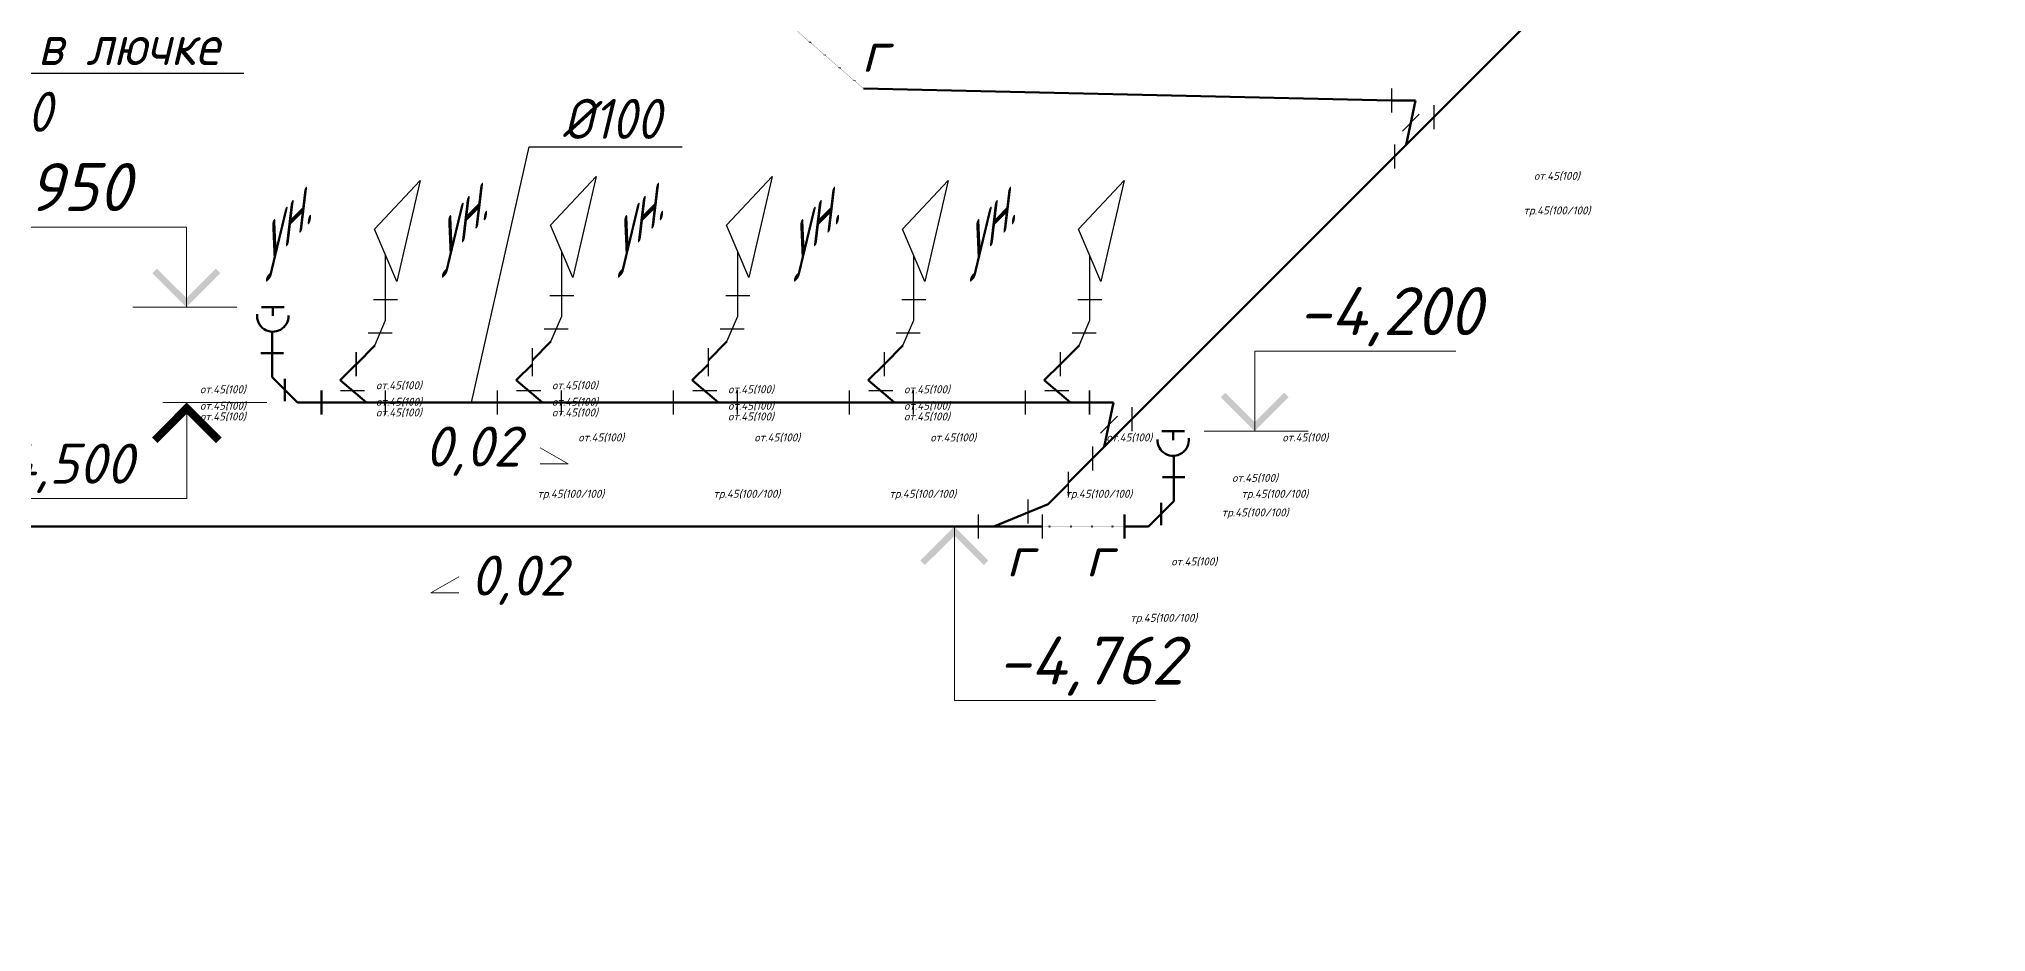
# Model space of a CAD drawing. Header units: millimetres. Extents: x -473555 to 885127, y 4787 to 453528.
# Drawn here: x 212226 to 224394, y 21600 to 27179 of the extents above; entities that cross this region are included whole.
import ezdxf
from ezdxf import colors
from ezdxf.entities.mleader import LeaderData, LeaderLine
from ezdxf.enums import TextEntityAlignment as Align
from ezdxf.math import Vec2, Vec3

# ---------------------------------------------------------------- set-up
doc = ezdxf.new("R2010")
doc.units = ezdxf.units.MM
doc.linetypes.add('ACAD_ISO07W100', pattern=[3, 0, -3])
doc.layers.add('_ВК-Спецификация', color=3, linetype='Continuous', lineweight=15, plot=False, transparency=0.5)
doc.layers.add('ВК_K1', color=34, linetype='Continuous', lineweight=50)
doc.layers.add('ВК_К1_текст', color=34, linetype='Continuous', lineweight=9)
doc.styles.add('ISOPEUR', font='isocpeui.ttf', dxfattribs={"width": 0.9})

# ---------------------------------------------------------------- blocks, each defined once
blk = doc.blocks.new('_None')
blk = doc.blocks.new('*U150')
at = {"lineweight": 30}
for p, q in [((-182, 165), (-182, 315)), ((-400, -75), (-400, 75)), ((-130, 73), (-280, 73)), ((0, -75), (0, 75))]:
    blk.add_line(p, q, dxfattribs=at)
at = {"lineweight": -2}
for p, q in [((-283, 140), (-182, 240)), ((-283, 140), (-119, 0)), ((0, 0), (-400, 0))]:
    blk.add_line(p, q, dxfattribs=at)
at = {"layer": '_ВК-Спецификация', "linetype": 'ByBlock', "style": 'ISOPEUR'}
for s, p in [('от.45(100)', (1349, -218)), ('тр.45(100/100)', (1158, -570))]:
    blk.add_text(s, height=50, dxfattribs=at).set_placement(p, align=Align.MIDDLE_CENTER)
blk = doc.blocks.new('*U177')
at = {"lineweight": 30}
for p, q in [((183, 274), (183, 679)), ((108, 403), (258, 403)), ((116, 116), (183, 274)), ((74, 195), (224, 195)), ((0, -75), (0, 75))]:
    blk.add_line(p, q, dxfattribs=at)
at = {"lineweight": -2, "ltscale": 100}
blk.add_line((0, 0), (116, 116), dxfattribs=at)
at = {"lineweight": 30}
blk.add_lwpolyline([(398, 1146), (253, 515), (113, 843)], close=True, dxfattribs=at)
at = {"lineweight": -2, "style": 'ISOPEUR', "oblique": 45}
blk.add_text('ун.', height=250, rotation=45, dxfattribs=at).set_placement((-504, 844), align=Align.MIDDLE_CENTER)
at = {"layer": '_ВК-Спецификация', "style": 'ISOPEUR'}
for p in [(-977, -97), (-977, -221), (-977, -352)]:
    blk.add_attdef('ФАСОННЫЕ_ЧАСТИ', p, '', height=50, dxfattribs=at)
blk = doc.blocks.new('*U146')
at = {"linetype": 'ByBlock', "lineweight": -2}
h = blk.add_hatch(color=256, dxfattribs=at)
h.paths.add_polyline_path([(-527, 212), (-499, 240), (-315, 57), (-315, 0)])
h.paths.add_polyline_path([(-131, 240), (-103, 212), (-315, 0), (-315, 57)])
for p, q in [((-315, 500), (-1572, 500)), ((-315, 0), (-315, 500)), ((-649, 0), (0, 0))]:
    blk.add_line(p, q, dxfattribs=at)
at = {"linetype": 'ByBlock', "style": 'ISOPEUR'}
blk.add_attdef('ОТМЕТКА', (-1565, 600), '', height=300, dxfattribs=at)
blk = doc.blocks.new('*U153')
at = {"lineweight": 30}
for p, q in [((-18, 426), (-18, 276)), ((50, 160), (156, 266)), ((246, 321), (246, 171)), ((0, 75), (0, -75))]:
    blk.add_line(p, q, dxfattribs=at)
for p, q in [((-18, 351), (132, 351)), ((0, 0), (246, 246)), ((132, 351), (73, 73))]:
    blk.add_line(p, q)
at = {"layer": '_ВК-Спецификация', "linetype": 'ByBlock', "style": 'ISOPEUR'}
for s, p in [('от.45(100)', (1016, -120)), ('тр.45(100/100)', (1016, -336))]:
    blk.add_text(s, height=50, dxfattribs=at).set_placement(p, align=Align.MIDDLE_CENTER)
blk = doc.blocks.new('*U155')
at = {"lineweight": 15}
blk.add_lwpolyline([(-1.75, 1), (0, 0), (-1.75, 0)], dxfattribs=at)
at = {"lineweight": 15, "style": 'ISOPEUR'}
blk.add_attdef('УКЛОН', text='', height=2.5, dxfattribs=at).set_placement((-5.98, 1.08), align=Align.MIDDLE_CENTER)
blk = doc.blocks.new('*U136')
for p, q in [((563, 268), (435, 140)), ((97, 0), (435, 140)), ((0, 0), (400, 0))]:
    blk.add_line(p, q)
at = {"lineweight": 30}
for p, q in [((563, 193), (563, 343)), ((311, 20), (311, 170)), ((0, -75), (0, 75)), ((400, -75), (400, 75))]:
    blk.add_line(p, q, dxfattribs=at)
at = {"layer": '_ВК-Спецификация', "linetype": 'ByBlock', "style": 'ISOPEUR'}
for s, p in [('от.45(100)', (1349, -218)), ('тр.45(100/100)', (1158, -570))]:
    blk.add_text(s, height=50, dxfattribs=at).set_placement(p, align=Align.MIDDLE_CENTER)
blk = doc.blocks.new('*U158')
at = {"lineweight": 15}
blk.add_lwpolyline([(1.75, 1), (0, 0), (1.75, 0)], dxfattribs=at)
at = {"lineweight": 15, "style": 'ISOPEUR'}
blk.add_attdef('УКЛОН', text='', height=2.5, dxfattribs=at).set_placement((5.48, 1.08), align=Align.MIDDLE_CENTER)
blk = doc.blocks.new('*U157')
at = {"linetype": 'ByBlock', "lineweight": -2}
h = blk.add_hatch(color=256, dxfattribs=at)
h.paths.add_polyline_path([(527, 212), (499, 240), (315, 57), (315, 0)])
h.paths.add_polyline_path([(131, 240), (103, 212), (315, 0), (315, 57)])
for p, q in [((315, 0), (315, 500)), ((315, 500), (1572, 500)), ((649, 0), (0, 0))]:
    blk.add_line(p, q, dxfattribs=at)
at = {"linetype": 'ByBlock', "style": 'ISOPEUR'}
blk.add_attdef('ОТМЕТКА', (521, 600), '', height=300, dxfattribs=at)
blk = doc.blocks.new('*U181')
at = {"linetype": 'ByBlock', "lineweight": -2}
h = blk.add_hatch(color=256, dxfattribs=at)
h.paths.add_polyline_path([(696, -212), (668, -240), (484, -57), (484, 0)])
h.paths.add_polyline_path([(300, -240), (272, -212), (484, 0), (484, -57)])
for p, q in [((818, 0), (0, 0)), ((484, 0), (484, -1087)), ((484, -1087), (1741, -1087))]:
    blk.add_line(p, q, dxfattribs=at)
at = {"linetype": 'ByBlock', "style": 'ISOPEUR'}
blk.add_attdef('ОТМЕТКА', (690, -987), '', height=300, dxfattribs=at)

msp = doc.modelspace()

# ---------------------------------------------------------------- linework, layer by layer
at = {"layer": 'ВК_K1'}
for p, q in [((221884.4, 27632.1), (219056, 24803.6)), ((220678, 26794.9), (217378, 26869.9)), ((213616.3, 25504.1), (213758.2, 25504.1)), ((213687.2, 25448.8), (213687.2, 25504.1)), ((213683.4, 25216.8), (213683.4, 25350.5)), ((213613.4, 25216.8), (213753.4, 25216.8)), ((213683.4, 25066), (213683.4, 25216.8)), ((213841.2, 24908.2), (213683.4, 25066)), ((213762.3, 24917.1), (213762.3, 25057.1)), ((213991.4, 24833.2), (213991.4, 24983.2)), ((213991.4, 24908.2), (213841.2, 24908.2)), ((214391.4, 24908.2), (215091.4, 24908.2)), ((215491.4, 24908.2), (216191.4, 24908.2)), ((216591.4, 24908.2), (217291.4, 24908.2)), ((217691.4, 24908.2), (218391.4, 24908.2)), ((219384.6, 24729.1), (219242.7, 24729.1)), ((219313.7, 24673.8), (219313.7, 24729.1)), ((218809.8, 24557.5), (218660.4, 24408.1)), ((219317.5, 24441.8), (219317.5, 24575.5)), ((219387.5, 24441.8), (219247.5, 24441.8)), ((219317.5, 24291.1), (219317.5, 24441.8)), ((219159.7, 24133.2), (219317.5, 24291.1)), ((219238.6, 24142.1), (219238.6, 24282.1)), ((208085.5, 24133.2), (218097.1, 24133.2)), ((219009.4, 24058.2), (219009.4, 24208.2)), ((219009.4, 24133.2), (219159.7, 24133.2))]:
    msp.add_line(p, q, dxfattribs=at)
for centre, start, end in [((213687.2, 25448.8), 173.30505, 2.20347), ((219313.7, 24673.8), 177.79653, 6.69495)]:
    msp.add_arc(centre, 98.3, start, end, dxfattribs=at)
at = {"layer": 'ВК_К1_текст', "linetype": 'ACAD_ISO07W100', "lineweight": 90}
msp.add_line((217378, 26869.9), (214123.6, 29688.7), dxfattribs=at)
at = {"layer": 'ВК_К1_текст', "linetype": 'Continuous'}
for p, q in [((213650.1, 24908.2), (213000.1, 24908.2)), ((213150.1, 24908.2), (213150.1, 24308.2)), ((213150.1, 24308.2), (211772.6, 24308.2))]:
    msp.add_line(p, q, dxfattribs=at)
at = {"layer": 'ВК_К1_текст', "linetype": 'ACAD_ISO07W100', "lineweight": 100}
msp.add_line((219009.4, 24133.2), (218496.7, 24133.2), dxfattribs=at)
msp.add_line((219009.4, 24133.2), (218496.7, 24133.2), dxfattribs=at)
at = {"layer": 'ВК_К1_текст', "linetype": 'Continuous'}
msp.add_lwpolyline([(213350.1, 24672.9, 50, 50, 0), (213150.1, 24872.9, 50, 50, 0), (212950.1, 24672.9, 50, 50, 0)], format="xyseb", dxfattribs=at)

# ---------------------------------------------------------------- block references
at = {"layer": 'ВК_K1'}
for name, p in [('*U153', (220696.4, 26444.1)), ('*U150', (214391.4, 24908.2)), ('*U150', (215491.4, 24908.2)), ('*U150', (216591.4, 24908.2)), ('*U150', (217691.4, 24908.2)), ('*U150', (218791.4, 24908.2)), ('*U153', (218809.8, 24557.5)), ('*U136', (218097.1, 24133.2))]:
    msp.add_blockref(name, p, dxfattribs=at)
ref = msp.add_blockref('*U177', (214209.7, 25148.6), dxfattribs=at)
ref.add_attrib('ФАСОННЫЕ_ЧАСТИ', 'от.45(100)', (213232.8, 24796.1), dxfattribs={"layer": '_ВК-Спецификация', "height": 50, "style": 'ISOPEUR'})
ref.add_attrib('ФАСОННЫЕ_ЧАСТИ', 'от.45(100)', (213232.8, 24965.8), dxfattribs={"layer": '_ВК-Спецификация', "height": 50, "style": 'ISOPEUR'})
ref.add_attrib('ФАСОННЫЕ_ЧАСТИ', 'от.45(100)', (213232.8, 24862.9), dxfattribs={"layer": '_ВК-Спецификация', "height": 50, "style": 'ISOPEUR'})
ref = msp.add_blockref('*U177', (215309.7, 25173.6), dxfattribs=at)
ref.add_attrib('ФАСОННЫЕ_ЧАСТИ', 'от.45(100)', (214332.8, 24821.1), dxfattribs={"layer": '_ВК-Спецификация', "height": 50, "style": 'ISOPEUR'})
ref.add_attrib('ФАСОННЫЕ_ЧАСТИ', 'от.45(100)', (214332.8, 24990.8), dxfattribs={"layer": '_ВК-Спецификация', "height": 50, "style": 'ISOPEUR'})
ref.add_attrib('ФАСОННЫЕ_ЧАСТИ', 'от.45(100)', (214332.8, 24887.9), dxfattribs={"layer": '_ВК-Спецификация', "height": 50, "style": 'ISOPEUR'})
ref = msp.add_blockref('*U177', (216409.7, 25173.6), dxfattribs=at)
ref.add_attrib('ФАСОННЫЕ_ЧАСТИ', 'от.45(100)', (215432.8, 24821.1), dxfattribs={"layer": '_ВК-Спецификация', "height": 50, "style": 'ISOPEUR'})
ref.add_attrib('ФАСОННЫЕ_ЧАСТИ', 'от.45(100)', (215432.8, 24990.8), dxfattribs={"layer": '_ВК-Спецификация', "height": 50, "style": 'ISOPEUR'})
ref.add_attrib('ФАСОННЫЕ_ЧАСТИ', 'от.45(100)', (215432.8, 24887.9), dxfattribs={"layer": '_ВК-Спецификация', "height": 50, "style": 'ISOPEUR'})
ref = msp.add_blockref('*U177', (217509.7, 25148.6), dxfattribs=at)
ref.add_attrib('ФАСОННЫЕ_ЧАСТИ', 'от.45(100)', (216532.8, 24796.1), dxfattribs={"layer": '_ВК-Спецификация', "height": 50, "style": 'ISOPEUR'})
ref.add_attrib('ФАСОННЫЕ_ЧАСТИ', 'от.45(100)', (216532.8, 24965.8), dxfattribs={"layer": '_ВК-Спецификация', "height": 50, "style": 'ISOPEUR'})
ref.add_attrib('ФАСОННЫЕ_ЧАСТИ', 'от.45(100)', (216532.8, 24862.9), dxfattribs={"layer": '_ВК-Спецификация', "height": 50, "style": 'ISOPEUR'})
ref = msp.add_blockref('*U177', (218609.7, 25148.6), dxfattribs=at)
ref.add_attrib('ФАСОННЫЕ_ЧАСТИ', 'от.45(100)', (217632.8, 24796.1), dxfattribs={"layer": '_ВК-Спецификация', "height": 50, "style": 'ISOPEUR'})
ref.add_attrib('ФАСОННЫЕ_ЧАСТИ', 'от.45(100)', (217632.8, 24965.8), dxfattribs={"layer": '_ВК-Спецификация', "height": 50, "style": 'ISOPEUR'})
ref.add_attrib('ФАСОННЫЕ_ЧАСТИ', 'от.45(100)', (217632.8, 24862.9), dxfattribs={"layer": '_ВК-Спецификация', "height": 50, "style": 'ISOPEUR'})
at = {"layer": 'ВК_К1_текст'}
ref = msp.add_blockref('*U146', (213462.3, 25504.1), dxfattribs=at)
ref.add_attrib('ОТМЕТКА', '-3,950', (211637.6, 26104.1), dxfattribs={"layer": '0', "linetype": 'ByBlock', "height": 300, "style": 'ISOPEUR'})
ref = msp.add_blockref('*U157', (219508.8, 24729.1), dxfattribs=at)
ref.add_attrib('ОТМЕТКА', '-4,200', (220092.4, 25329.1), dxfattribs={"layer": '0', "linetype": 'ByBlock', "height": 300, "style": 'ISOPEUR'})
at = {"layer": 'ВК_К1_текст', "xscale": 100, "yscale": 100, "zscale": 100}
for name, p in [('*U155', (215533.6, 24525.4)), ('*U158', (214674.2, 23719.4))]:
    msp.add_blockref(name, p, dxfattribs=at).add_auto_attribs({'УКЛОН': '0,02'})
at = {"layer": 'ВК_К1_текст'}
ref = msp.add_blockref('*U181', (217462.9, 24133.2), dxfattribs=at)
ref.add_attrib('ОТМЕТКА', '-4,762', (218215.1, 23146.3), dxfattribs={"layer": '0', "linetype": 'ByBlock', "height": 300, "style": 'ISOPEUR'})

# ---------------------------------------------------------------- texts
at = {"layer": 'ВК_К1_текст', "linetype": 'Continuous', "style": 'ISOPEUR'}
for s, p in [('г', (217367.6, 26973.9)), ('-4,500', (211847.1, 24401.4)), ('г', (218272, 23821.9)), ('г', (218767.9, 23821.9))]:
    msp.add_text(s, height=250, dxfattribs=at).set_placement(p)

# ---------------------------------------------------------------- leaders
at = {"layer": 'ВК_К1_текст', "linetype": 'Continuous'}
ml = msp.add_multileader_mtext('Standard', dxfattribs=at)
ml.set_content('Прочистка в лючке\\P%%C160', color=256, style='ISOPEUR')
ml.set_leader_properties()
ml.set_arrow_properties(name='NONE')
ml.build(insert=Vec2(0, 0))
ml.multileader.update_dxf_attribs({"text_left_attachment_type": 6, "text_right_attachment_type": 6, "dogleg_length": 0.1, "arrow_head_size": 250, "scale": 100})
ctx = ml.context
ctx.base_point, ctx.scale, ctx.char_height, ctx.arrow_head_size, ctx.landing_gap_size, ctx.plane_origin = Vec3(210390.2, 26966.1), 100, 250, 250, 200, Vec3(224838.6, 21483)
ctx.left_attachment, ctx.right_attachment, ctx.text_align_type = 6, 6, 1
notes = []
notes.append((ctx, [(0, (1, 1, 0), (210380.2, 26966.1), (1, 0), 10, [(0, [(208035.3, 24877)], 0, [])])]))
ctx.mtext.insert, ctx.mtext.alignment, ctx.mtext.flow_direction = Vec3(211994.9, 27266.1), 2, 5
ml = msp.add_multileader_mtext('Standard', dxfattribs=at)
ml.set_content('q=4,7л/с\\Pv=0,73м/с\\Ph/d=0,4', color=256, style='ISOPEUR')
ml.set_leader_properties()
ml.set_arrow_properties(name='NONE')
ml.build(insert=Vec2(0, 0))
ml.multileader.update_dxf_attribs({"text_left_attachment_type": 6, "text_right_attachment_type": 6, "dogleg_length": 0.1, "arrow_head_size": 250, "scale": 100})
ctx = ml.context
ctx.base_point, ctx.scale, ctx.char_height, ctx.arrow_head_size, ctx.landing_gap_size, ctx.plane_origin = Vec3(235470.3, 26869), 100, 250, 250, 200, Vec3(250936.6, 22004.2)
ctx.left_attachment, ctx.right_attachment, ctx.text_align_type = 6, 6, 1
notes.append((ctx, [(1, (1, 1, 0), (237291.5, 26869), (-1, 0), 10, [(0, [(240235.5, 25804.3)], 0, [])])]))
ctx.mtext.insert, ctx.mtext.width, ctx.mtext.alignment, ctx.mtext.flow_direction = Vec3(236375.9, 27169), 1393.182, 2, 5
ml = msp.add_multileader_mtext('Standard', dxfattribs=at)
ml.set_content('%%C100', color=256, style='ISOPEUR')
ml.set_leader_properties()
ml.set_arrow_properties(name='NONE')
ml.build(insert=Vec2(0, 0))
ml.multileader.update_dxf_attribs({"text_left_attachment_type": 6, "text_right_attachment_type": 6, "dogleg_length": 0.1, "arrow_head_size": 250, "scale": 100})
ctx = ml.context
ctx.base_point, ctx.scale, ctx.char_height, ctx.arrow_head_size, ctx.landing_gap_size, ctx.plane_origin = Vec3(241387.7, 26873.7), 100, 250, 250, 200, Vec3(249242.1, 18021.9)
ctx.left_attachment, ctx.right_attachment, ctx.text_align_type = 6, 6, 1
notes.append((ctx, [(1, (1, 1, 0), (242409, 26873.7), (-1, 0), 10, [(0, [(242671.4, 26702.2)], 0, [])])]))
ctx.mtext.insert, ctx.mtext.width, ctx.mtext.alignment, ctx.mtext.flow_direction = Vec3(241893.4, 27173.7), 549.811, 2, 5
ml = msp.add_multileader_mtext('Standard', dxfattribs=at)
ml.set_content('%%C100', color=256, style='ISOPEUR')
ml.set_leader_properties()
ml.set_arrow_properties(name='NONE')
ml.build(insert=Vec2(0, 0))
ml.multileader.update_dxf_attribs({"text_left_attachment_type": 6, "text_right_attachment_type": 6, "dogleg_length": 0.1, "arrow_head_size": 250, "scale": 100})
ctx = ml.context
ctx.base_point, ctx.scale, ctx.char_height, ctx.arrow_head_size, ctx.landing_gap_size, ctx.plane_origin = Vec3(215299.3, 26505), 100, 250, 250, 200, Vec3(223102.7, 16217.7)
ctx.left_attachment, ctx.right_attachment, ctx.text_align_type = 6, 6, 1
notes.append((ctx, [(0, (1, 1, 0), (215289.3, 26505), (1, 0), 10, [(0, [(214928.6, 24908.2)], 0, [])])]))
ctx.mtext.insert, ctx.mtext.alignment, ctx.mtext.flow_direction = Vec3(215804.9, 26805), 2, 5
ml = msp.add_multileader_mtext('Standard', dxfattribs=at)
ml.set_content('%%C100', color=256, style='ISOPEUR')
ml.set_leader_properties()
ml.set_arrow_properties(name='NONE')
ml.build(insert=Vec2(0, 0))
ml.multileader.update_dxf_attribs({"text_left_attachment_type": 6, "text_right_attachment_type": 6, "dogleg_length": 0.1, "arrow_head_size": 250, "scale": 100})
ctx = ml.context
ctx.base_point, ctx.scale, ctx.char_height, ctx.arrow_head_size, ctx.landing_gap_size, ctx.plane_origin = Vec3(203136.9, 26152.5), 100, 250, 250, 200, Vec3(210991.3, 17300.7)
ctx.left_attachment, ctx.right_attachment, ctx.text_align_type = 6, 6, 1
notes.append((ctx, [(1, (1, 1, 0), (204158.1, 26152.5), (-1, 0), 10, [(0, [(204327.9, 25917.6)], 0, [])])]))
ctx.mtext.insert, ctx.mtext.width, ctx.mtext.alignment, ctx.mtext.flow_direction = Vec3(203642.5, 26452.5), 549.811, 2, 5
ml = msp.add_multileader_mtext('Standard', dxfattribs=at)
ml.set_content('%%C150', color=256, style='ISOPEUR')
ml.set_leader_properties()
ml.set_arrow_properties(name='NONE')
ml.build(insert=Vec2(0, 0))
ml.multileader.update_dxf_attribs({"text_left_attachment_type": 6, "text_right_attachment_type": 6, "dogleg_length": 0.1, "arrow_head_size": 250, "scale": 100})
ctx = ml.context
ctx.base_point, ctx.scale, ctx.char_height, ctx.arrow_head_size, ctx.landing_gap_size, ctx.plane_origin = Vec3(238123.5, 25605), 100, 250, 250, 200, Vec3(245164.8, 16753.3)
ctx.left_attachment, ctx.right_attachment, ctx.text_align_type = 6, 6, 1
notes.append((ctx, [(1, (1, 1, 0), (239144.8, 25605), (-1, 0), 10, [(0, [(239454.8, 25022.9)], 0, [])])]))
ctx.mtext.insert, ctx.mtext.width, ctx.mtext.alignment, ctx.mtext.flow_direction = Vec3(238629.1, 25905), 549.811, 2, 5
ml = msp.add_multileader_mtext('Standard', dxfattribs=at)
ml.set_content('%%C100', color=256, style='ISOPEUR')
ml.set_leader_properties()
ml.set_arrow_properties(name='NONE')
ml.build(insert=Vec2(0, 0))
ml.multileader.update_dxf_attribs({"text_left_attachment_type": 6, "text_right_attachment_type": 6, "dogleg_length": 0.1, "arrow_head_size": 250, "scale": 100})
ctx = ml.context
ctx.base_point, ctx.scale, ctx.char_height, ctx.arrow_head_size, ctx.landing_gap_size, ctx.plane_origin = Vec3(248604.5, 25328.5), 100, 250, 250, 200, Vec3(255504.7, 16806.5)
ctx.left_attachment, ctx.right_attachment, ctx.text_align_type = 6, 6, 1
notes.append((ctx, [(1, (1, 1, 0), (249625.7, 25328.5), (-1, 0), 10, [(0, [(249794.7, 25076.2)], 0, [])])]))
ctx.mtext.insert, ctx.mtext.width, ctx.mtext.alignment, ctx.mtext.flow_direction = Vec3(249110.1, 25628.5), 549.811, 2, 5
ml = msp.add_multileader_mtext('Standard', dxfattribs=at)
ml.set_content('%%C150', color=256, style='ISOPEUR')
ml.set_leader_properties()
ml.set_arrow_properties(name='NONE')
ml.build(insert=Vec2(0, 0))
ml.multileader.update_dxf_attribs({"text_left_attachment_type": 6, "text_right_attachment_type": 6, "dogleg_length": 0.1, "arrow_head_size": 250, "scale": 100})
ctx = ml.context
ctx.base_point, ctx.scale, ctx.char_height, ctx.arrow_head_size, ctx.landing_gap_size, ctx.plane_origin = Vec3(244978.8, 24921.9), 100, 250, 250, 200, Vec3(252020, 16070.2)
ctx.left_attachment, ctx.right_attachment, ctx.text_align_type = 6, 6, 1
notes.append((ctx, [(0, (1, 1, 0), (244968.8, 24921.9), (1, 0), 10, [(0, [(244584.6, 24447)], 0, [])])]))
ctx.mtext.insert, ctx.mtext.width, ctx.mtext.alignment, ctx.mtext.flow_direction = Vec3(245484.4, 25221.9), 549.811, 2, 5
ml = msp.add_multileader_mtext('Standard', dxfattribs=at)
ml.set_content('%%C100', color=256, style='ISOPEUR')
ml.set_leader_properties()
ml.set_arrow_properties(name='NONE')
ml.build(insert=Vec2(0, 0))
ml.multileader.update_dxf_attribs({"text_left_attachment_type": 6, "text_right_attachment_type": 6, "dogleg_length": 0.1, "arrow_head_size": 250, "scale": 100})
ctx = ml.context
ctx.base_point, ctx.scale, ctx.char_height, ctx.arrow_head_size, ctx.landing_gap_size, ctx.plane_origin = Vec3(210045.4, 24704.6), 100, 250, 250, 200, Vec3(217805.4, 15462.8)
ctx.left_attachment, ctx.right_attachment, ctx.text_align_type = 6, 6, 1
notes.append((ctx, [(1, (1, 1, 0), (211066.7, 24704.6), (-1, 0), 10, [(0, [(211405.6, 24133.2)], 0, [])])]))
ctx.mtext.insert, ctx.mtext.width, ctx.mtext.alignment, ctx.mtext.flow_direction = Vec3(210551, 25004.6), 549.811, 2, 5
ml = msp.add_multileader_mtext('Standard', dxfattribs=at)
ml.set_content('%%C100', color=256, style='ISOPEUR')
ml.set_leader_properties()
ml.set_arrow_properties(name='NONE')
ml.build(insert=Vec2(0, 0))
ml.multileader.update_dxf_attribs({"text_left_attachment_type": 6, "text_right_attachment_type": 6, "dogleg_length": 0.1, "arrow_head_size": 250, "scale": 100})
ctx = ml.context
ctx.base_point, ctx.scale, ctx.char_height, ctx.arrow_head_size, ctx.landing_gap_size, ctx.plane_origin = Vec3(203874.6, 24268.1), 100, 250, 250, 200, Vec3(211728.9, 15416.4)
ctx.left_attachment, ctx.right_attachment, ctx.text_align_type = 6, 6, 1
notes.append((ctx, [(1, (1, 1, 0), (204895.8, 24268.1), (-1, 0), 10, [(0, [(205065.6, 24033.2)], 0, [])])]))
ctx.mtext.insert, ctx.mtext.width, ctx.mtext.alignment, ctx.mtext.flow_direction = Vec3(204380.2, 24568.1), 549.811, 2, 5
ml = msp.add_multileader_mtext('Standard', dxfattribs=at)
ml.set_content('q=4,7л/с\\Pv=0,73м/с\\Ph/d=0,4', color=256, style='ISOPEUR')
ml.set_leader_properties()
ml.set_arrow_properties(name='NONE')
ml.build(insert=Vec2(0, 0))
ml.multileader.update_dxf_attribs({"text_left_attachment_type": 6, "text_right_attachment_type": 6, "dogleg_length": 0.1, "arrow_head_size": 250, "scale": 100})
ctx = ml.context
ctx.base_point, ctx.scale, ctx.char_height, ctx.arrow_head_size, ctx.landing_gap_size, ctx.plane_origin = Vec3(243789.9, 23144.7), 100, 250, 250, 200, Vec3(259113.1, 17713.2)
ctx.left_attachment, ctx.right_attachment, ctx.text_align_type = 6, 6, 1
notes.append((ctx, [(0, (1, 1, 0), (243779.9, 23144.7), (1, 0), 10, [(0, [(243034, 24447)], 0, [])])]))
ctx.mtext.insert, ctx.mtext.width, ctx.mtext.alignment, ctx.mtext.flow_direction = Vec3(244695.5, 23444.7), 1393.182, 2, 5
ml = msp.add_multileader_mtext('Standard', dxfattribs=at)
ml.set_content('%%C150', color=256, style='ISOPEUR')
ml.set_leader_properties()
ml.set_arrow_properties(name='NONE')
ml.build(insert=Vec2(0, 0))
ml.multileader.update_dxf_attribs({"text_left_attachment_type": 6, "text_right_attachment_type": 6, "dogleg_length": 0.1, "arrow_head_size": 250, "scale": 100})
ctx = ml.context
ctx.base_point, ctx.scale, ctx.char_height, ctx.arrow_head_size, ctx.landing_gap_size, ctx.plane_origin = Vec3(238894.1, 23608.9), 100, 250, 250, 200, Vec3(245935.4, 14757.1)
ctx.left_attachment, ctx.right_attachment, ctx.text_align_type = 6, 6, 1
notes.append((ctx, [(1, (1, 1, 0), (239915.4, 23608.9), (-1, 0), 10, [(0, [(240101, 23421.7)], 0, [])])]))
ctx.mtext.insert, ctx.mtext.width, ctx.mtext.alignment, ctx.mtext.flow_direction = Vec3(239399.8, 23908.9), 549.811, 2, 5
ml = msp.add_multileader_mtext('Standard', dxfattribs=at)
ml.set_content('%%C150', color=256, style='ISOPEUR')
ml.set_leader_properties()
ml.set_arrow_properties(name='NONE')
ml.build(insert=Vec2(0, 0))
ml.multileader.update_dxf_attribs({"text_left_attachment_type": 6, "text_right_attachment_type": 6, "dogleg_length": 0.1, "arrow_head_size": 250, "scale": 100})
ctx = ml.context
ctx.base_point, ctx.scale, ctx.char_height, ctx.arrow_head_size, ctx.landing_gap_size, ctx.plane_origin = Vec3(204794, 23097.4), 100, 250, 250, 200, Vec3(212648.4, 14245.7)
ctx.left_attachment, ctx.right_attachment, ctx.text_align_type = 6, 6, 1
notes.append((ctx, [(1, (1, 1, 0), (205815.3, 23097.4), (-1, 0), 10, [(0, [(206301.1, 22699.6)], 0, [])])]))
ctx.mtext.insert, ctx.mtext.width, ctx.mtext.alignment, ctx.mtext.flow_direction = Vec3(205299.6, 23397.4), 549.811, 2, 5
ml = msp.add_multileader_mtext('Standard', dxfattribs=at)
ml.set_content('%%C100', color=256, style='ISOPEUR')
ml.set_leader_properties()
ml.set_arrow_properties(name='NONE')
ml.build(insert=Vec2(0, 0))
ml.multileader.update_dxf_attribs({"text_left_attachment_type": 6, "text_right_attachment_type": 6, "dogleg_length": 0.1, "arrow_head_size": 250, "scale": 100})
ctx = ml.context
ctx.base_point, ctx.scale, ctx.char_height, ctx.arrow_head_size, ctx.landing_gap_size, ctx.plane_origin = Vec3(240270.2, 21628.6), 100, 250, 250, 200, Vec3(247646.4, 14039.5)
ctx.left_attachment, ctx.right_attachment, ctx.text_align_type = 6, 6, 1
notes.append((ctx, [(1, (1, 1, 0), (241291.5, 21628.6), (-1, 0), 10, [(0, [(241075.7, 22719.8)], 0, [])])]))
ctx.mtext.insert, ctx.mtext.width, ctx.mtext.alignment, ctx.mtext.flow_direction = Vec3(240775.8, 21928.6), 549.811, 2, 5
for ctx, leaders in notes:
    for number, flags, end, landing, length, lines in leaders:
        leader = LeaderData()
        leader.index, (leader.has_last_leader_line, leader.has_dogleg_vector, leader.attachment_direction) = number, flags
        leader.last_leader_point, leader.dogleg_vector, leader.dogleg_length = Vec3(end), Vec3(landing), length
        for number, points, colour, breaks in lines:
            line = LeaderLine()
            line.index, line.vertices, line.color, line.breaks = number, Vec3.list(points), colors.encode_raw_color(colour), breaks
            leader.lines.append(line)
        ctx.leaders.append(leader)

doc.saveas('drawing.dxf')
